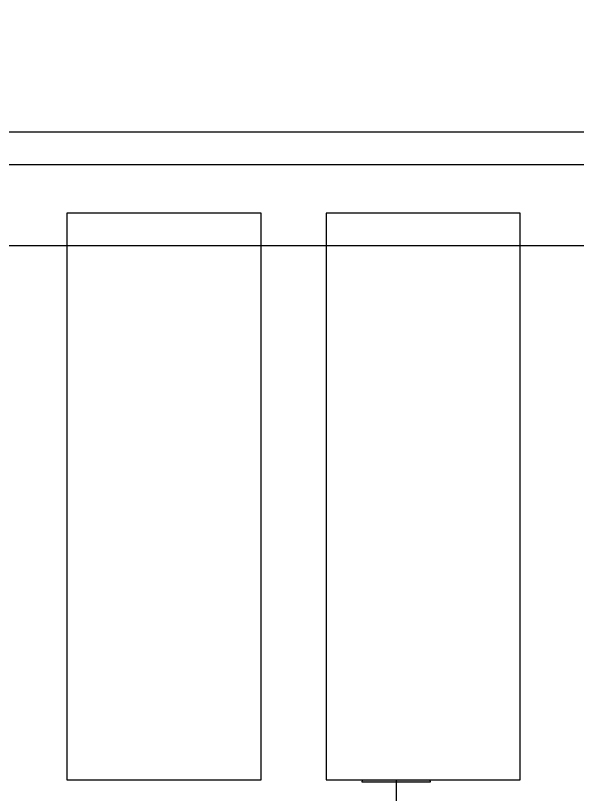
# Model space of a CAD drawing. Header units: millimetres. Extents: x -853432 to -773672, y -18171 to 22484.
# Drawn here: x -810712 to -809844, y -3694 to -2491 of the extents above; entities that cross this region are included whole.
import ezdxf
from ezdxf.xclip import XClip

# ---------------------------------------------------------------- set-up
doc = ezdxf.new("R2010")
doc.units = ezdxf.units.MM
doc.header["$XCLIPFRAME"] = 0
for name, color, linetype in [('000 - WIPEOUT', 250, 'Continuous'), ('A04_TUBE SERIES', 2, 'Continuous'), ('A11_ALU.SOLID SHEET', 2, 'Continuous')]:
    doc.layers.add(name, color=color, linetype=linetype)
doc.layers.add('A-ANNO-NOTE', color=3, linetype='Continuous', lineweight=25)

# ---------------------------------------------------------------- blocks, each defined once
blk = doc.blocks.new('*U1535')
at = {"color": 3}
for points in [[(-437.5, 5350), (437.5, 5350), (437.5, 5050), (-437.5, 5050)], [(-437.5, 4950), (437.5, 4950), (437.5, 4650), (-437.5, 4650)]]:
    blk.add_wipeout(points, dxfattribs=at).dxf.layer = '000 - WIPEOUT'
at = {"layer": 'A11_ALU.SOLID SHEET', "color": 0, "linetype": 'ByBlock'}
for points in [[(-437.5, 5050), (437.5, 5050), (437.5, 5350), (-437.5, 5350)], [(-437.5, 4650), (437.5, 4650), (437.5, 4950), (-437.5, 4950)]]:
    blk.add_lwpolyline(points, close=True, dxfattribs=at)
blk = doc.blocks.new('*U1697')
at = {"layer": 'A11_ALU.SOLID SHEET', "color": 0, "linetype": 'ByBlock', "rotation": 90}
blk.add_blockref('*U1535', (-60600, -6813), dxfattribs=at)
blk.add_lwpolyline([(-69547, -6425.5), (-56050, -6425.5), (-56050, -1475.8), (-69547, -1475.8)], close=True)
blk = doc.blocks.new('*U1403')
blk.add_attdef('EXTR.OVL-LENGTH_', (-25, -59.1), '', height=5)
blk.add_wipeout([(-25, -25), (25, 25), (25, 13422), (-25, 13472)]).dxf.layer = '000 - WIPEOUT'
at = {"layer": 'A04_TUBE SERIES', "color": 0}
blk.add_lwpolyline([(-25, -25), (25, 25), (25, 13422), (-25, 13472)], close=True, dxfattribs=at)
blk = doc.blocks.new('A$Ce4e27ef8')
at = {"layer": 'A04_TUBE SERIES', "color": 2, "rotation": 90}
blk.add_blockref('*U1403', (13472, 25), dxfattribs=at)
blk = doc.blocks.new('*U1696')
at = {"layer": 'A11_ALU.SOLID SHEET'}
blk.add_blockref('A$Ce4e27ef8', (-69547, -6300.5), dxfattribs=at)

msp = doc.modelspace()

# ---------------------------------------------------------------- hatches: boundary and pattern name
at = {"layer": 'A-ANNO-NOTE'}
msp.add_hatch(color=256, dxfattribs=at).paths.add_polyline_path([(-810124, -3374.8), (-810176.9, -3674.8), (-810071.1, -3674.8)])

# ---------------------------------------------------------------- linework, layer by layer
for p, q in [((-810124, -3374.8), (-810176.9, -3674.8)), ((-810071.1, -3674.8), (-810124, -3374.8)), ((-810124, -3374.8), (-810124, -10818.3)), ((-810176.9, -3674.8), (-810071.1, -3674.8))]:
    msp.add_line(p, q, dxfattribs=at)

# ---------------------------------------------------------------- next in the draw order: block references
at = {"layer": 'A11_ALU.SOLID SHEET'}
ref = msp.add_blockref('*U1697', (-744682.4, 3579), dxfattribs=at)
XClip(ref).set_block_clipping_path([(-104690.1238047112, -9620.0029952966), (-34092.6543255156, 14392.9971737705)])

# ---------------------------------------------------------------- next in the draw order: block references
ref = msp.add_blockref('*U1696', (-744682.4, 3579))
XClip(ref).set_block_clipping_path([(-104690.1238047112, -9620.0029952966), (-34092.6543255156, 14392.9971737705)])

doc.saveas('drawing.dxf')
